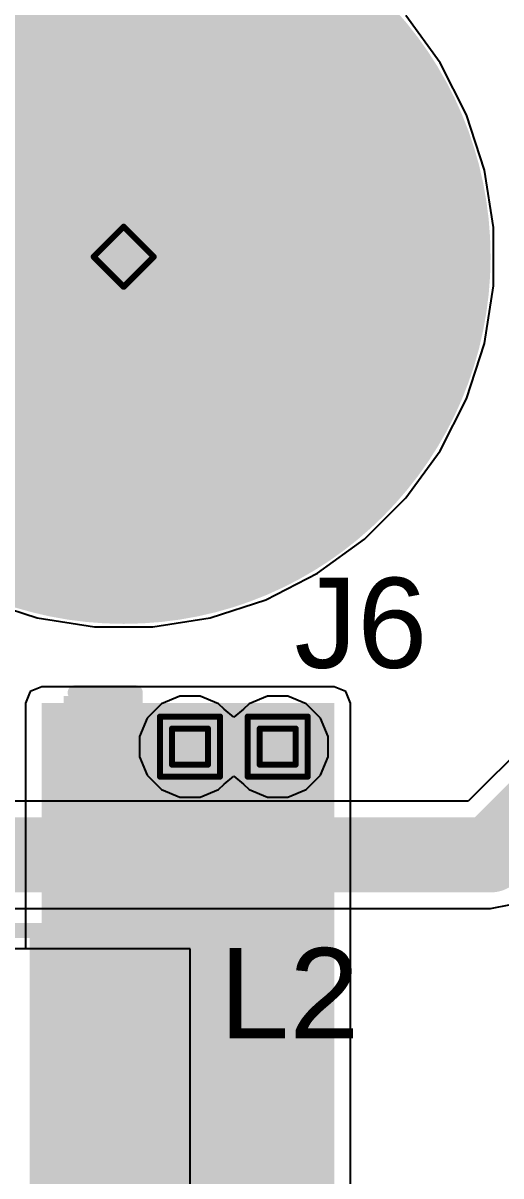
# Model space of a CAD drawing. Header units: inches. Extents: x -22 to 5433, y -13 to 5447.
# Drawn here: x -0.79 to 3.25, y 23.22 to 32.96 of the extents above; entities that cross this region are included whole.
import ezdxf

# ---------------------------------------------------------------- set-up
doc = ezdxf.new("R2010")
doc.units = ezdxf.units.IN
for name, color, linetype in [('Board_outline', 216, 'Continuous'), ('Bottom Layer', 5, 'Continuous'), ('Bottom Solder', 6, 'Continuous'), ('Drill Drawing', 1, 'Continuous'), ('Ground', 16, 'Continuous'), ('Multi-Layer', 9, 'Continuous'), ('Pad Holes', 156, 'Continuous'), ('Power', 76, 'Continuous'), ('Top Layer', 1, 'Continuous'), ('Top Overlay', 2, 'Continuous'), ('Top Paste', 8, 'Continuous'), ('Top Solder', 216, 'Continuous'), ('Via Holes', 16, 'Continuous')]:
    doc.layers.add(name, color=color, linetype=linetype)
doc.styles.add('Arial', font='', dxfattribs={"height": 0.2})
doc.styles.get('Arial').set_extended_font_data('Arial')

msp = doc.modelspace()

# ---------------------------------------------------------------- hatches: boundary and pattern name
at = {"layer": 'Bottom Layer'}
h = msp.add_hatch(color=5, dxfattribs=at)
edge = h.paths.add_edge_path()
edge.add_arc((0.0606, 30.9834), 3, 0, 360)
h = msp.add_hatch(color=5, dxfattribs=at)
edge = h.paths.add_edge_path()
edge.add_arc((0.6211, 26.8444), 0.3, 0, 360)
h = msp.add_hatch(color=5, dxfattribs=at)
edge = h.paths.add_edge_path()
edge.add_arc((1.3624, 26.8444), 0.3, 0, 360)
at = {"layer": 'Bottom Solder'}
h = msp.add_hatch(color=6, dxfattribs=at)
edge = h.paths.add_edge_path()
edge.add_arc((0.0606, 30.9834), 3.1016, 0, 360)
at = {"layer": 'Ground'}
h = msp.add_hatch(color=16, dxfattribs=at)
edge = h.paths.add_edge_path()
edge.add_arc((0.0606, 30.9834), 3, 0, 360)
h = msp.add_hatch(color=16, dxfattribs=at)
edge = h.paths.add_edge_path()
edge.add_arc((0.6211, 26.8444), 0.3, 0, 360)
h = msp.add_hatch(color=16, dxfattribs=at)
edge = h.paths.add_edge_path()
edge.add_arc((1.3624, 26.8444), 0.3, 0, 360)
at = {"layer": 'Multi-Layer'}
h = msp.add_hatch(color=9, dxfattribs=at)
edge = h.paths.add_edge_path()
edge.add_arc((0.0606, 30.9834), 3, 0, 360)
at = {"layer": 'Pad Holes'}
h = msp.add_hatch(color=7, dxfattribs=at)
edge = h.paths.add_edge_path()
edge.add_arc((0.0606, 30.9834), 1.85, 0, 360)
at = {"layer": 'Power'}
h = msp.add_hatch(color=76, dxfattribs=at)
edge = h.paths.add_edge_path()
edge.add_arc((0.0606, 30.9834), 3, 0, 360)
h = msp.add_hatch(color=76, dxfattribs=at)
edge = h.paths.add_edge_path()
edge.add_arc((0.6211, 26.8444), 0.3, 0, 360)
h = msp.add_hatch(color=76, dxfattribs=at)
edge = h.paths.add_edge_path()
edge.add_arc((1.3624, 26.8444), 0.3, 0, 360)
at = {"layer": 'Top Layer'}
h = msp.add_hatch(color=1, dxfattribs=at)
edge = h.paths.add_edge_path()
edge.add_arc((0.0606, 30.9834), 3, 0, 360)
for points in [[(-0.6326, 27.2119), (-0.6326, 21.7365), (1.8403, 21.7365), (1.8403, 27.2119)], [(-0.388, 26.5769), (-0.388, 27.2119), (0.0692, 27.2119), (0.0692, 26.5769)], [(-0.388, 25.5609), (-0.388, 26.1959), (0.0692, 26.1959), (0.0692, 25.5609)], [(-0.6326, 25.1365), (0.3674, 25.1365), (0.3674, 21.7365), (-0.6326, 21.7365)]]:
    msp.add_hatch(color=1, dxfattribs=at).paths.add_polyline_path(points)
h = msp.add_hatch(color=1, dxfattribs=at)
edge = h.paths.add_edge_path()
edge.add_arc((0.6211, 26.8444), 0.3, 0, 360)
h = msp.add_hatch(color=1, dxfattribs=at)
edge = h.paths.add_edge_path()
edge.add_arc((1.3624, 26.8444), 0.3, 0, 360)
at = {"layer": 'Top Paste'}
for points in [[(-0.388, 26.5769), (-0.388, 27.2119), (0.0692, 27.2119), (0.0692, 26.5769)], [(-0.388, 25.5609), (-0.388, 26.1959), (0.0692, 26.1959), (0.0692, 25.5609)], [(-0.6326, 25.1365), (0.3674, 25.1365), (0.3674, 21.7365), (-0.6326, 21.7365)]]:
    msp.add_hatch(color=8, dxfattribs=at).paths.add_polyline_path(points)
at = {"layer": 'Top Solder'}
h = msp.add_hatch(color=216, dxfattribs=at)
edge = h.paths.add_edge_path()
edge.add_arc((0.0606, 30.9834), 3.1016, 0, 360)
for points in [[(-0.448, 26.5169), (-0.448, 27.2719), (0.1292, 27.2719), (0.1292, 26.5169)], [(-0.448, 25.5009), (-0.448, 26.2559), (0.1292, 26.2559), (0.1292, 25.5009)], [(-0.7342, 25.2381), (0.469, 25.2381), (0.469, 21.6349), (-0.7342, 21.6349)]]:
    msp.add_hatch(color=216, dxfattribs=at).paths.add_polyline_path(points)
at = {"layer": 'Via Holes'}
h = msp.add_hatch(color=7, dxfattribs=at)
edge = h.paths.add_edge_path()
edge.add_arc((0.6211, 26.8444), 0.15, 0, 360)
h = msp.add_hatch(color=7, dxfattribs=at)
edge = h.paths.add_edge_path()
edge.add_arc((1.3624, 26.8444), 0.15, 0, 360)

# ---------------------------------------------------------------- linework, layer by layer
at = {"layer": 'Board_outline'}
for points in [[(1.9116, 30.9834, 0.127, 0.127, 1), (-1.7904, 30.9834, 0.127, 0.127, 1)], [(1.8798, 30.9834, 0.0635, 0.0635, 1), (1.9433, 30.9834, 0.0635, 0.0635, 1)]]:
    msp.add_lwpolyline(points, format="xyseb", close=True, dxfattribs=at)
at = {"layer": 'Bottom Layer'}
for p, q in [((0.3792, 27.2064), (0.2591, 27.0863)), ((0.5361, 27.2714), (0.3792, 27.2064)), ((0.706, 27.2714), (0.5361, 27.2714)), ((0.8629, 27.2064), (0.706, 27.2714)), ((0.9088, 27.1606), (0.8629, 27.2064)), ((1.1205, 27.2064), (1.0747, 27.1606)), ((1.2774, 27.2714), (1.1205, 27.2064)), ((1.4473, 27.2714), (1.2774, 27.2714)), ((1.6042, 27.2064), (1.4473, 27.2714)), ((1.7244, 27.0863), (1.6042, 27.2064)), ((0.2591, 27.0863), (0.1941, 26.9294)), ((0.9917, 27.0933), (0.9088, 27.1606)), ((1.0747, 27.1606), (0.9917, 27.0933)), ((1.7894, 26.9294), (1.7244, 27.0863)), ((0.1941, 26.9294), (0.1941, 26.7595)), ((1.7894, 26.7595), (1.7894, 26.9294)), ((0.1941, 26.7595), (0.2591, 26.6026)), ((1.7244, 26.6026), (1.7894, 26.7595)), ((0.2591, 26.6026), (0.3792, 26.4825)), ((0.9088, 26.5283), (0.9917, 26.5955)), ((0.9917, 26.5955), (1.0747, 26.5283)), ((1.6042, 26.4825), (1.7244, 26.6026)), ((0.8629, 26.4825), (0.9088, 26.5283)), ((1.0747, 26.5283), (1.1205, 26.4825)), ((0.3792, 26.4825), (0.5361, 26.4174)), ((0.5361, 26.4174), (0.706, 26.4174)), ((0.706, 26.4174), (0.8629, 26.4825)), ((1.1205, 26.4825), (1.2774, 26.4174)), ((1.2774, 26.4174), (1.4473, 26.4174)), ((1.4473, 26.4174), (1.6042, 26.4825))]:
    msp.add_line(p, q, dxfattribs=at)
at = {"layer": 'Drill Drawing'}
for points in [[(-0.1934, 30.9834, 0.0508, 0.0508, 0), (0.0606, 31.2374, 0.0508, 0.0508, 0)], [(0.0606, 31.2374, 0.0508, 0.0508, 0), (0.3146, 30.9834, 0.0508, 0.0508, 0)], [(-0.1934, 30.9834, 0.0508, 0.0508, 0), (0.0606, 30.7294, 0.0508, 0.0508, 0)], [(0.0606, 30.7294, 0.0508, 0.0508, 0), (0.3146, 30.9834, 0.0508, 0.0508, 0)], [(0.3671, 27.0984, 0.0508, 0.0508, 0), (0.8751, 27.0984, 0.0508, 0.0508, 0)], [(0.3671, 26.5904, 0.0508, 0.0508, 0), (0.3671, 27.0984, 0.0508, 0.0508, 0)], [(0.8751, 26.5904, 0.0508, 0.0508, 0), (0.8751, 27.0984, 0.0508, 0.0508, 0)], [(1.1084, 27.0984, 0.0508, 0.0508, 0), (1.6164, 27.0984, 0.0508, 0.0508, 0)], [(1.1084, 26.5904, 0.0508, 0.0508, 0), (1.1084, 27.0984, 0.0508, 0.0508, 0)], [(1.6164, 26.5904, 0.0508, 0.0508, 0), (1.6164, 27.0984, 0.0508, 0.0508, 0)], [(0.4687, 26.9968, 0.0508, 0.0508, 0), (0.7735, 26.9968, 0.0508, 0.0508, 0)], [(0.4687, 26.692, 0.0508, 0.0508, 0), (0.4687, 26.9968, 0.0508, 0.0508, 0)], [(0.7735, 26.692, 0.0508, 0.0508, 0), (0.7735, 26.9968, 0.0508, 0.0508, 0)], [(1.21, 26.9968, 0.0508, 0.0508, 0), (1.5148, 26.9968, 0.0508, 0.0508, 0)], [(1.21, 26.692, 0.0508, 0.0508, 0), (1.21, 26.9968, 0.0508, 0.0508, 0)], [(1.5148, 26.692, 0.0508, 0.0508, 0), (1.5148, 26.9968, 0.0508, 0.0508, 0)], [(0.4687, 26.692, 0.0508, 0.0508, 0), (0.7735, 26.692, 0.0508, 0.0508, 0)], [(1.21, 26.692, 0.0508, 0.0508, 0), (1.5148, 26.692, 0.0508, 0.0508, 0)], [(0.3671, 26.5904, 0.0508, 0.0508, 0), (0.8751, 26.5904, 0.0508, 0.0508, 0)], [(1.1084, 26.5904, 0.0508, 0.0508, 0), (1.6164, 26.5904, 0.0508, 0.0508, 0)]]:
    msp.add_lwpolyline(points, format="xyseb", dxfattribs=at)
for points in [[(0.0479, 31.2374, 0.0254, 0.0254, 1), (0.0733, 31.2374, 0.0254, 0.0254, 1)], [(0.0479, 31.2374, 0.0254, 0.0254, 1), (0.0733, 31.2374, 0.0254, 0.0254, 1)], [(-0.2061, 30.9834, 0.0254, 0.0254, 1), (-0.1807, 30.9834, 0.0254, 0.0254, 1)], [(-0.2061, 30.9834, 0.0254, 0.0254, 1), (-0.1807, 30.9834, 0.0254, 0.0254, 1)], [(0.3019, 30.9834, 0.0254, 0.0254, 1), (0.3273, 30.9834, 0.0254, 0.0254, 1)], [(0.3019, 30.9834, 0.0254, 0.0254, 1), (0.3273, 30.9834, 0.0254, 0.0254, 1)], [(0.0479, 30.7294, 0.0254, 0.0254, 1), (0.0733, 30.7294, 0.0254, 0.0254, 1)], [(0.0479, 30.7294, 0.0254, 0.0254, 1), (0.0733, 30.7294, 0.0254, 0.0254, 1)], [(0.3544, 27.0984, 0.0254, 0.0254, 1), (0.3798, 27.0984, 0.0254, 0.0254, 1)], [(0.3544, 27.0984, 0.0254, 0.0254, 1), (0.3798, 27.0984, 0.0254, 0.0254, 1)], [(0.8624, 27.0984, 0.0254, 0.0254, 1), (0.8878, 27.0984, 0.0254, 0.0254, 1)], [(0.8624, 27.0984, 0.0254, 0.0254, 1), (0.8878, 27.0984, 0.0254, 0.0254, 1)], [(1.0957, 27.0984, 0.0254, 0.0254, 1), (1.1211, 27.0984, 0.0254, 0.0254, 1)], [(1.0957, 27.0984, 0.0254, 0.0254, 1), (1.1211, 27.0984, 0.0254, 0.0254, 1)], [(1.6037, 27.0984, 0.0254, 0.0254, 1), (1.6291, 27.0984, 0.0254, 0.0254, 1)], [(1.6037, 27.0984, 0.0254, 0.0254, 1), (1.6291, 27.0984, 0.0254, 0.0254, 1)], [(0.456, 26.9968, 0.0254, 0.0254, 1), (0.4814, 26.9968, 0.0254, 0.0254, 1)], [(0.456, 26.9968, 0.0254, 0.0254, 1), (0.4814, 26.9968, 0.0254, 0.0254, 1)], [(0.7608, 26.9968, 0.0254, 0.0254, 1), (0.7862, 26.9968, 0.0254, 0.0254, 1)], [(0.7608, 26.9968, 0.0254, 0.0254, 1), (0.7862, 26.9968, 0.0254, 0.0254, 1)], [(1.1973, 26.9968, 0.0254, 0.0254, 1), (1.2227, 26.9968, 0.0254, 0.0254, 1)], [(1.1973, 26.9968, 0.0254, 0.0254, 1), (1.2227, 26.9968, 0.0254, 0.0254, 1)], [(1.5021, 26.9968, 0.0254, 0.0254, 1), (1.5275, 26.9968, 0.0254, 0.0254, 1)], [(1.5021, 26.9968, 0.0254, 0.0254, 1), (1.5275, 26.9968, 0.0254, 0.0254, 1)], [(0.456, 26.692, 0.0254, 0.0254, 1), (0.4814, 26.692, 0.0254, 0.0254, 1)], [(0.456, 26.692, 0.0254, 0.0254, 1), (0.4814, 26.692, 0.0254, 0.0254, 1)], [(0.7608, 26.692, 0.0254, 0.0254, 1), (0.7862, 26.692, 0.0254, 0.0254, 1)], [(0.7608, 26.692, 0.0254, 0.0254, 1), (0.7862, 26.692, 0.0254, 0.0254, 1)], [(1.1973, 26.692, 0.0254, 0.0254, 1), (1.2227, 26.692, 0.0254, 0.0254, 1)], [(1.1973, 26.692, 0.0254, 0.0254, 1), (1.2227, 26.692, 0.0254, 0.0254, 1)], [(1.5021, 26.692, 0.0254, 0.0254, 1), (1.5275, 26.692, 0.0254, 0.0254, 1)], [(1.5021, 26.692, 0.0254, 0.0254, 1), (1.5275, 26.692, 0.0254, 0.0254, 1)], [(0.3544, 26.5904, 0.0254, 0.0254, 1), (0.3798, 26.5904, 0.0254, 0.0254, 1)], [(0.3544, 26.5904, 0.0254, 0.0254, 1), (0.3798, 26.5904, 0.0254, 0.0254, 1)], [(0.8624, 26.5904, 0.0254, 0.0254, 1), (0.8878, 26.5904, 0.0254, 0.0254, 1)], [(0.8624, 26.5904, 0.0254, 0.0254, 1), (0.8878, 26.5904, 0.0254, 0.0254, 1)], [(1.0957, 26.5904, 0.0254, 0.0254, 1), (1.1211, 26.5904, 0.0254, 0.0254, 1)], [(1.0957, 26.5904, 0.0254, 0.0254, 1), (1.1211, 26.5904, 0.0254, 0.0254, 1)], [(1.6037, 26.5904, 0.0254, 0.0254, 1), (1.6291, 26.5904, 0.0254, 0.0254, 1)], [(1.6037, 26.5904, 0.0254, 0.0254, 1), (1.6291, 26.5904, 0.0254, 0.0254, 1)]]:
    msp.add_lwpolyline(points, format="xyseb", close=True, dxfattribs=at)
at = {"layer": 'Ground'}
for p, q in [((0.3792, 27.2064), (0.2591, 27.0863)), ((0.5361, 27.2714), (0.3792, 27.2064)), ((0.706, 27.2714), (0.5361, 27.2714)), ((0.8629, 27.2064), (0.706, 27.2714)), ((0.9088, 27.1606), (0.8629, 27.2064)), ((1.1205, 27.2064), (1.0747, 27.1606)), ((1.2774, 27.2714), (1.1205, 27.2064)), ((1.4473, 27.2714), (1.2774, 27.2714)), ((1.6042, 27.2064), (1.4473, 27.2714)), ((1.7244, 27.0863), (1.6042, 27.2064)), ((0.2591, 27.0863), (0.1941, 26.9294)), ((0.9917, 27.0933), (0.9088, 27.1606)), ((1.0747, 27.1606), (0.9917, 27.0933)), ((1.7894, 26.9294), (1.7244, 27.0863)), ((0.1941, 26.9294), (0.1941, 26.7595)), ((1.7894, 26.7595), (1.7894, 26.9294)), ((0.1941, 26.7595), (0.2591, 26.6026)), ((1.7244, 26.6026), (1.7894, 26.7595)), ((0.2591, 26.6026), (0.3792, 26.4825)), ((0.9088, 26.5283), (0.9917, 26.5955)), ((0.9917, 26.5955), (1.0747, 26.5283)), ((1.6042, 26.4825), (1.7244, 26.6026)), ((0.8629, 26.4825), (0.9088, 26.5283)), ((1.0747, 26.5283), (1.1205, 26.4825)), ((0.3792, 26.4825), (0.5361, 26.4174)), ((0.5361, 26.4174), (0.706, 26.4174)), ((0.706, 26.4174), (0.8629, 26.4825)), ((1.1205, 26.4825), (1.2774, 26.4174)), ((1.2774, 26.4174), (1.4473, 26.4174)), ((1.4473, 26.4174), (1.6042, 26.4825))]:
    msp.add_line(p, q, dxfattribs=at)
at = {"layer": 'Power'}
for p, q in [((2.735, 32.6223), (2.4457, 33.0205)), ((2.9585, 32.1838), (2.735, 32.6223)), ((3.1106, 31.7156), (2.9585, 32.1838)), ((3.1876, 31.2295), (3.1106, 31.7156)), ((7.819, 31.2289), (2.9733, 26.3833)), ((3.1876, 30.7373), (3.1876, 31.2295)), ((3.1106, 30.2512), (3.1876, 30.7373)), ((2.9585, 29.7831), (3.1106, 30.2512)), ((2.735, 29.3445), (2.9585, 29.7831)), ((2.4457, 28.9463), (2.735, 29.3445)), ((2.0977, 28.5983), (2.4457, 28.9463)), ((1.6995, 28.309), (2.0977, 28.5983)), ((1.2609, 28.0855), (1.6995, 28.309)), ((-1.1398, 28.0855), (-0.6717, 27.9334)), ((0.7928, 27.9334), (1.2609, 28.0855)), ((-0.6717, 27.9334), (-0.1855, 27.8564)), ((0.3067, 27.8564), (0.7928, 27.9334)), ((-0.1855, 27.8564), (0.3067, 27.8564)), ((2.9733, 26.3833), (-8.1714, 26.3833)), ((-7.6301, 25.4768), (3.1611, 25.4768)), ((3.1611, 25.4768), (3.3345, 25.5113))]:
    msp.add_line(p, q, dxfattribs=at)
for points in [[(3.1611, 25.93, 0.635, 0.635, 0), (8.1395, 30.9084, 0.635, 0.635, 0)], [(-12.8835, 25.93, 0.635, 0.635, 0), (3.1611, 25.93, 0.635, 0.635, 0)]]:
    msp.add_lwpolyline(points, format="xyseb", dxfattribs=at)
msp.add_lwpolyline([(3.0023, 25.93, 0.3175, 0.3175, 1), (3.3198, 25.93, 0.3175, 0.3175, 1)], format="xyseb", close=True, dxfattribs=at)
msp.add_lwpolyline([(3.0023, 25.93, 0.3175, 0.3175, 1), (3.3198, 25.93, 0.3175, 0.3175, 1)], format="xyseb", close=True, dxfattribs=at)
at = {"layer": 'Top Layer'}
for p, q in [((-0.7298, 27.3091), (-0.7701, 27.2119)), ((-0.6326, 27.3494), (-0.7298, 27.3091)), ((1.8403, 27.3494), (-0.6326, 27.3494)), ((1.9375, 27.3091), (1.8403, 27.3494)), ((1.9777, 27.2119), (1.9375, 27.3091)), ((-0.7701, 27.2119), (-0.7701, 25.1365)), ((1.9777, 21.7365), (1.9777, 27.2119)), ((0.6211, 25.1365), (-2.6326, 25.1365)), ((-0.7701, 25.1365), (-1.2328, 25.1365)), ((0.6211, 21.5823), (0.6211, 25.1365))]:
    msp.add_line(p, q, dxfattribs=at)
at = {"layer": 'Top Overlay'}
for points in [[(-0.3499, 27.3008, 0.127, 0.127, 0), (0.1581, 27.3008, 0.127, 0.127, 0)], [(0.1581, 26.488, 0.127, 0.127, 0), (0.1581, 27.3008, 0.127, 0.127, 0)], [(-0.3499, 26.488, 0.127, 0.127, 0), (0.1581, 26.488, 0.127, 0.127, 0)], [(-0.3499, 26.2848, 0.127, 0.127, 0), (0.1581, 26.2848, 0.127, 0.127, 0)], [(0.1581, 25.472, 0.127, 0.127, 0), (0.1581, 26.2848, 0.127, 0.127, 0)], [(-0.3499, 25.472, 0.127, 0.127, 0), (0.1581, 25.472, 0.127, 0.127, 0)], [(-2.6312, 25.2907, 0.127, 0.127, 0), (0.3406, 25.2907, 0.127, 0.127, 0)]]:
    msp.add_lwpolyline(points, format="xyseb", dxfattribs=at)
for points in [[(-0.3817, 27.3008, 0.0635, 0.0635, 1), (-0.3182, 27.3008, 0.0635, 0.0635, 1)], [(0.1263, 27.3008, 0.0635, 0.0635, 1), (0.1898, 27.3008, 0.0635, 0.0635, 1)], [(0.1263, 27.3008, 0.0635, 0.0635, 1), (0.1898, 27.3008, 0.0635, 0.0635, 1)], [(-0.3817, 26.488, 0.0635, 0.0635, 1), (-0.3182, 26.488, 0.0635, 0.0635, 1)], [(0.1263, 26.488, 0.0635, 0.0635, 1), (0.1898, 26.488, 0.0635, 0.0635, 1)], [(0.1263, 26.488, 0.0635, 0.0635, 1), (0.1898, 26.488, 0.0635, 0.0635, 1)], [(-0.3817, 26.2848, 0.0635, 0.0635, 1), (-0.3182, 26.2848, 0.0635, 0.0635, 1)], [(0.1263, 26.2848, 0.0635, 0.0635, 1), (0.1898, 26.2848, 0.0635, 0.0635, 1)], [(0.1263, 26.2848, 0.0635, 0.0635, 1), (0.1898, 26.2848, 0.0635, 0.0635, 1)], [(-0.3817, 25.472, 0.0635, 0.0635, 1), (-0.3182, 25.472, 0.0635, 0.0635, 1)], [(0.1263, 25.472, 0.0635, 0.0635, 1), (0.1898, 25.472, 0.0635, 0.0635, 1)], [(0.1263, 25.472, 0.0635, 0.0635, 1), (0.1898, 25.472, 0.0635, 0.0635, 1)], [(0.3088, 25.2907, 0.0635, 0.0635, 1), (0.3723, 25.2907, 0.0635, 0.0635, 1)]]:
    msp.add_lwpolyline(points, format="xyseb", close=True, dxfattribs=at)

# ---------------------------------------------------------------- texts
at = {"layer": 'Top Overlay', "style": 'Arial'}
for s, p in [('J6', (1.5034, 27.51)), ('L2', (0.8686, 24.3808))]:
    msp.add_text(s, height=0.762, dxfattribs=at).set_placement(p)

doc.saveas('drawing.dxf')
